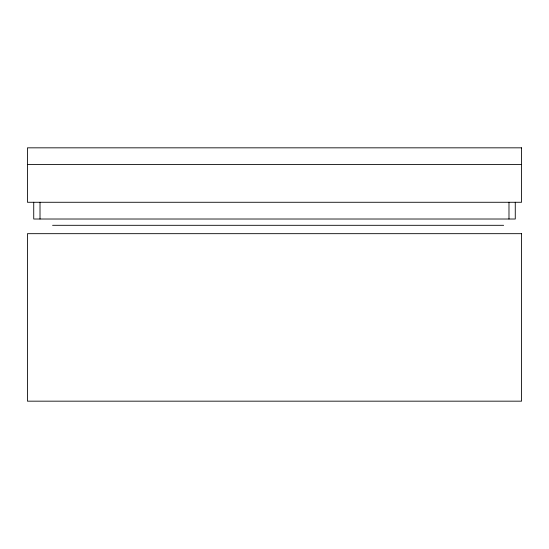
<?xml version="1.0" encoding="UTF-8"?>
<svg xmlns="http://www.w3.org/2000/svg" width="549" height="549" viewBox="0 0 549 549"><rect width="100%" height="100%" fill="white"/><g stroke="black" fill="none" stroke-linecap="round" stroke-linejoin="round"><path stroke-width="0.82" d="M27.45 164.583L521.55 164.583M52.574 225.303L503.639 225.303M515.271 202.272L515.271 219.017L33.729 219.017L33.729 202.272M508.985 202.272L508.985 219.017M40.015 202.272L40.015 219.017M521.55 147.832L27.45 147.832L27.45 202.272L521.55 202.272L521.55 147.832M521.55 233.675L27.45 233.675L27.45 401.168L521.55 401.168L521.55 233.675"/></g></svg>
